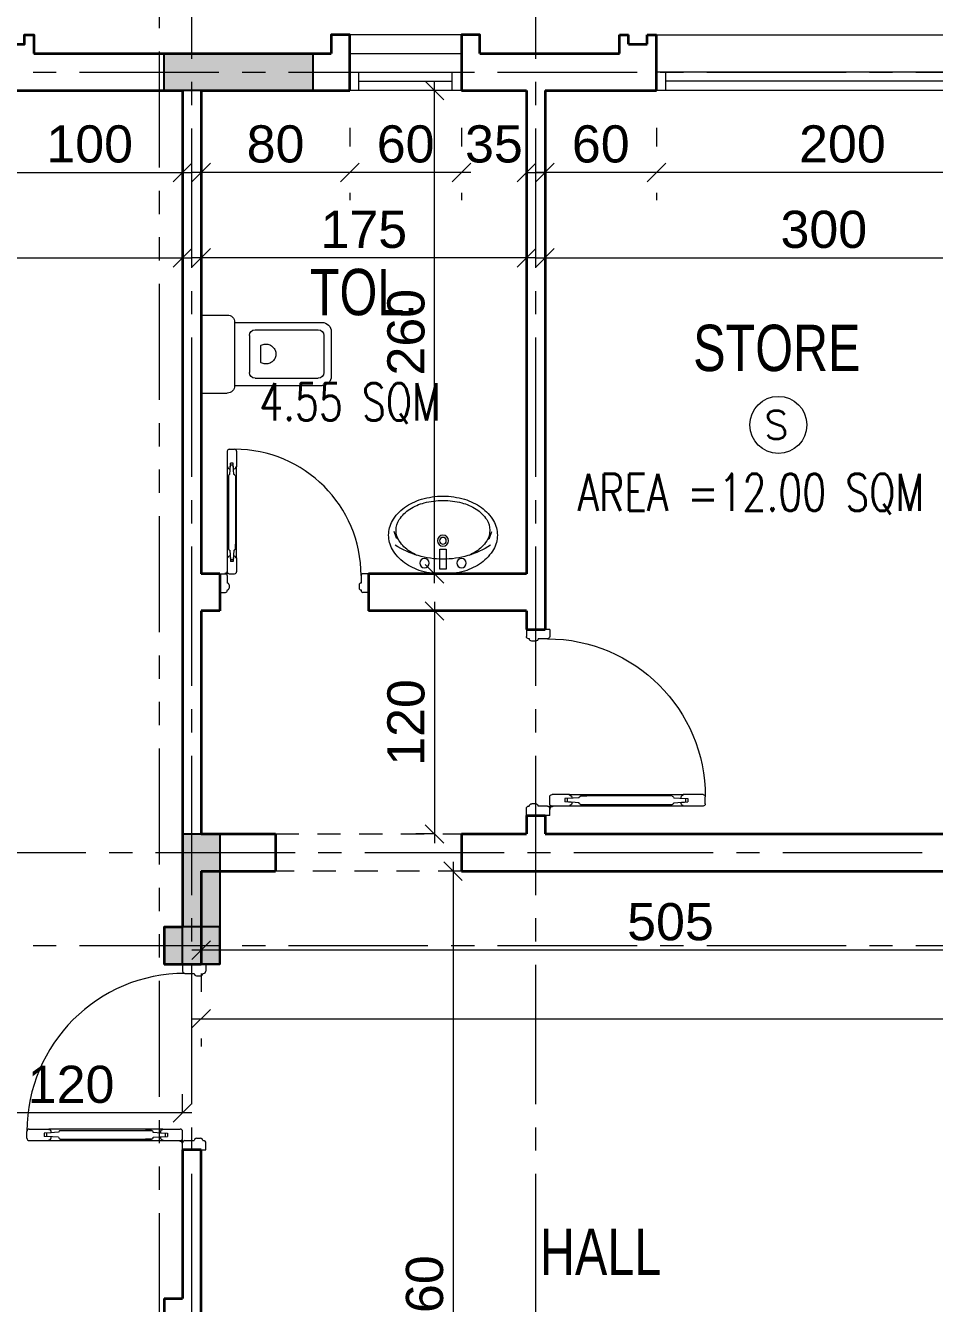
# Model space of a CAD drawing. Header units: millimetres. Extents: x -11627 to -10952, y 10244 to 10588.
# Drawn here: x -11249.11 to -11244.22, y 10465.7 to 10472.58 of the extents above; entities that cross this region are included whole.
import ezdxf

# ---------------------------------------------------------------- set-up
doc = ezdxf.new("R2010")
doc.units = ezdxf.units.MM
doc.header["$PDMODE"] = 35
for name, pattern in [('DOT', [0.25, 0, -0.25]), ('GROUND FLOOR XREF - option 3$0$FATHER FR$0$CENTER2', [1.125, 0.75, -0.125, 0.125, -0.125]), ('HIDDEN2', [0.1875, 0.125, -0.0625]), ('PHANTOM2', [1.25, 0.625, -0.125, 0.125, -0.125, 0.125, -0.125])]:
    doc.linetypes.add(name, pattern=pattern)
doc.layers.get('0').update_dxf_attribs({"lineweight": 5})
doc.layers.get('DEFPOINTS').update_dxf_attribs({"lineweight": 5})
for name, color, linetype, lineweight in [('A-AXIS LINE', 8, 'GROUND FLOOR XREF - option 3$0$FATHER FR$0$CENTER2', 0), ('A-GEN DIMS INTERNAL', 86, 'Continuous', 5), ('A-TEXT', 3, 'Continuous', 13), ('DIM IN', 191, 'Continuous', 5), ('DOORS', 30, 'Continuous', 9), ('FIRE', 2, 'Continuous', 5), ('hidden', 251, 'HIDDEN2', 5), ('S-COL HATCH', 5, 'Continuous', 15), ('SANIT', 241, 'Continuous', 0), ('SECTION', 3, 'PHANTOM2', 5), ('SYMBOLS LEVEL', 233, 'Continuous', 5), ('text1', 32, 'Continuous', 9), ('WALLS', 4, 'Continuous', 35), ('Window', 57, 'Continuous', 13), ('WINDOWS', 57, 'Continuous', 13)]:
    doc.layers.add(name, color=color, linetype=linetype, lineweight=lineweight)
for name, color, linetype in [('A-SECTION LINE', 230, 'GROUND FLOOR XREF - option 3$0$FATHER FR$0$CENTER2'), ('CivilDefense', 2, 'Continuous'), ('col1', 6, 'Continuous'), ('INSERT TEXT', 1, 'Continuous')]:
    doc.layers.add(name, color=color, linetype=linetype)
doc.styles.add('GROUND FLOOR XREF - option 3$0$STYLE1', font='arial.ttf', dxfattribs={"height": 0.2})
doc.styles.add('ROMANS', font='romans.shx', dxfattribs={"width": 0.85})
doc.styles.add('SIMPLEX', font='romans.shx', dxfattribs={"width": 0.75})
doc.dimstyles.new('DIM 100', dxfattribs={"dimtxt": 0.2, "dimasz": 0.1, "dimexe": 0.15, "dimexo": 0.2, "dimgap": 0.05, "dimtad": 1, "dimdec": 0, "dimlfac": 100, "dimzin": 1, "dimdsep": 46, "dimtxsty": 'GROUND FLOOR XREF - option 3$0$STYLE1', "dimblk": 'OBLIQUE', "dimcen": 0.02, "dimdle": 0.05, "dimclrd": 256, "dimclre": 6, "dimclrt": 3, "dimadec": 1, "dimazin": 0, "dimtfac": 0.9, "dimtdec": 0, "dimtix": 1, "dimtofl": 0, "dimtmove": 2, "dimatfit": 3, "dimldrblk": 'ARCHTICK', "dimfxl": 1, "dimtolj": 1, "dimtzin": 12, "dimlwd": -1, "dimlwe": -1, "dimarcsym": 0})

# ---------------------------------------------------------------- blocks, each defined once
blk = doc.blocks.new('GLA')
at = {"layer": 'WALLS'}
for p, q in [((211.3978, -544.4551), (211.4478, -544.4551)), ((211.3978, -544.5551), (211.3978, -544.4551)), ((211.4478, -544.5051), (211.4478, -544.4551)), ((211.4478, -544.5051), (211.5478, -544.5051)), ((211.5478, -544.5051), (211.5478, -544.4551)), ((211.5478, -544.4551), (211.5978, -544.4551)), ((211.5978, -544.7551), (211.5978, -544.4551)), ((213.5978, -544.7551), (213.5978, -544.4551)), ((213.6478, -544.4551), (213.5978, -544.4551)), ((213.6478, -544.5051), (213.6478, -544.4551)), ((213.7478, -544.5051), (213.6478, -544.5051)), ((213.7478, -544.5051), (213.7478, -544.4551)), ((213.7978, -544.4551), (213.7478, -544.4551)), ((213.7978, -544.5551), (213.7978, -544.4551))]:
    blk.add_line(p, q, dxfattribs=at)
at = {"layer": 'WINDOWS'}
for p, q in [((211.5978, -544.4551), (213.5978, -544.4551)), ((213.5978, -544.6551), (211.5978, -544.6551)), ((211.6478, -544.7551), (211.6478, -544.6551)), ((213.5478, -544.7051), (211.6478, -544.7051)), ((213.5478, -544.7551), (213.5478, -544.6551)), ((213.5978, -544.7551), (211.5978, -544.7551))]:
    blk.add_line(p, q, dxfattribs=at)
blk = doc.blocks.new('D-P-10-80')
at = {"color": 0}
for p, q in [((0.04, 0.76), (0.04, 0.6753)), ((0.05, 0.77), (0.08, 0.77)), ((0.09, 0.76), (0.09, 0.6753)), ((0.043, 0.6753), (0.04, 0.6753)), ((0.04, 0.6753), (0.04, 0.1853)), ((0.0542, 0.6339), (0.0577, 0.6853)), ((0.0559, 0.6657), (0.0578, 0.6953)), ((0.0723, 0.6853), (0.0577, 0.6853)), ((0.0722, 0.6953), (0.0578, 0.6953)), ((0.0741, 0.6657), (0.0722, 0.6953)), ((0.0758, 0.6339), (0.0723, 0.6853)), ((0.087, 0.6753), (0.09, 0.6753)), ((0.09, 0.1853), (0.09, 0.6753)), ((0.0462, 0.6273), (0.0462, 0.2333)), ((0.0477, 0.6273), (0.0462, 0.6273)), ((0.0823, 0.6273), (0.0837, 0.6273)), ((0.0837, 0.6273), (0.0837, 0.2333)), ((0.0462, 0.2333), (0.0462, 0.2594)), ((0.0477, 0.2333), (0.0462, 0.2333)), ((0.0542, 0.2267), (0.0577, 0.1753)), ((0.0758, 0.2267), (0.0723, 0.1753)), ((0.0823, 0.2333), (0.0837, 0.2333)), ((0.0837, 0.2333), (0.0837, 0.2594)), ((0.043, 0.1853), (0.04, 0.1853)), ((0.04, 0.1853), (0.04, 0.11)), ((0.0559, 0.1949), (0.0578, 0.1653)), ((0.0723, 0.1753), (0.0577, 0.1753)), ((0.0722, 0.1653), (0.0578, 0.1653)), ((0.0741, 0.1949), (0.0722, 0.1653)), ((0.087, 0.1853), (0.09, 0.1853)), ((0.09, 0.1853), (0.09, 0.11)), ((0.0375, 0.1115), (0.0375, 0.1035)), ((0.0385, 0.1125), (0.039, 0.1125)), ((0.04, 0.1115), (0.04, 0.1025)), ((0, 0.1), (0.03, 0.1)), ((0, 0.1), (0, 0)), ((0.0275, 0.1015), (0.0275, 0.101)), ((0.0285, 0.1025), (0.0365, 0.1025)), ((0.0285, 0.1), (0.0375, 0.1)), ((0.0332, 0.1025), (0.0355, 0.1025)), ((0.0365, 0.1025), (0.0348, 0.1025)), ((0.0375, 0.1045), (0.0375, 0.1035)), ((0.0418, 0.1025), (0.0375, 0.1025)), ((0.0375, 0.1025), (0.0375, 0.0981)), ((0.04, 0.09), (0.04, 0.05)), ((0.05, 0.1), (0.08, 0.1)), ((0.76, 0.09), (0.76, 0.05)), ((0.8, 0.1), (0.77, 0.1)), ((0.8, 0.1), (0.8, 0)), ((0, 0), (0.03, 0)), ((0.04, 0.05), (0.04, 0.05)), ((0.04, 0.013), (0.04, 0.01)), ((0.05, 0.04), (0.05, 0.023)), ((0.75, 0.04), (0.75, 0.023)), ((0.76, 0.05), (0.76, 0.05)), ((0.76, 0.013), (0.76, 0.01)), ((0.8, 0), (0.77, 0))]:
    blk.add_line(p, q, dxfattribs=at)
for radius in [0.00367, 0.00201]:
    blk.add_circle((0.0375, 0.1025), radius, dxfattribs=at)
for centre, radius, start, end in [((0.05, 0.76), 0.01, 90, 180), ((0.08, 0.76), 0.01, 0, 90), ((0.08, 0.09), 0.68, 0, 90), ((0.053, 0.6753), 0.01, 180, 286.6378), ((0.077, 0.6753), 0.01, 253.3622, 0), ((0.0542, 0.6273), 0.00659, 89.3814, 180.0004), ((0.0757, 0.6273), 0.00659, 359.9999, 90.6186), ((0.0542, 0.2333), 0.00659, 179.9996, 270.6186), ((0.0757, 0.2333), 0.00659, 269.3814, 0.0001), ((0.053, 0.1853), 0.01, 73.3622, 180), ((0.077, 0.1853), 0.01, 0, 106.6378), ((0.0385, 0.1115), 0.001, 90, 180), ((0.039, 0.1115), 0.001, 0, 90), ((0.0285, 0.1015), 0.001, 90, 180), ((0.0285, 0.101), 0.001, 180, 270), ((0.03, 0.09), 0.01, 0, 90), ((0.0365, 0.1035), 0.001, 270, 0), ((0.0375, 0.1025), 0.0025, 270, 0), ((0.05, 0.11), 0.01, 180, 270), ((0.08, 0.11), 0.01, 270, 0), ((0.77, 0.09), 0.01, 90, 180), ((0.03, 0.01), 0.01, 270, 0), ((0.04, 0.04), 0.01, 0, 90), ((0.04, 0.023), 0.01, 270, 0), ((0.76, 0.04), 0.01, 90, 180), ((0.76, 0.023), 0.01, 180, 270), ((0.77, 0.01), 0.01, 180, 270)]:
    blk.add_arc(centre, radius, start, end, dxfattribs=at)
blk = doc.blocks.new('_Oblique')
at = {"color": 0, "linetype": 'ByBlock', "lineweight": -2}
blk.add_line((-0.5, -0.5), (0.5, 0.5), dxfattribs=at)
blk = doc.blocks.new('*D1124')
at = {"layer": 'A-GEN DIMS INTERNAL', "color": 6, "linetype": 'DOT', "transparency": 16777216}
for p, q in [((-11252.2682, 10471.5256), (-11252.2682, 10471.4756)), ((-11248.2682, 10471.5256), (-11248.2682, 10471.4756))]:
    blk.add_line(p, q, dxfattribs=at)
at = {"layer": 'A-GEN DIMS INTERNAL', "transparency": 16777216}
blk.add_line((-11252.3182, 10471.3256), (-11248.2182, 10471.3256), dxfattribs=at)
at = {"layer": 'DEFPOINTS', "color": 0, "transparency": 16777216}
for p in [(-11252.2682, 10471.3256), (-11248.2682, 10471.3256), (-11248.2682, 10471.3256)]:
    blk.add_point(p, dxfattribs=at)
at = {"layer": 'A-GEN DIMS INTERNAL', "transparency": 16777216, "xscale": 0.1, "yscale": 0.1, "zscale": 0.1, "rotation": 180}
blk.add_blockref('_Oblique', (-11252.2682, 10471.3256), dxfattribs=at)
at = {"layer": 'A-GEN DIMS INTERNAL', "transparency": 16777216, "xscale": 0.1, "yscale": 0.1, "zscale": 0.1}
blk.add_blockref('_Oblique', (-11248.2682, 10471.3256), dxfattribs=at)
at = {"layer": 'A-GEN DIMS INTERNAL', "color": 3, "transparency": 16777216, "insert": (-11250.2682, 10471.4777), "char_height": 0.2, "attachment_point": 5, "style": 'GROUND FLOOR XREF - option 3$0$STYLE1'}
blk.add_mtext('\\A1;400', dxfattribs=at)
blk = doc.blocks.new('_ArchTick')
at = {"color": 0, "linetype": 'ByBlock', "const_width": 0.15}
blk.add_lwpolyline([(-0.5, -0.5), (0.5, 0.5)], dxfattribs=at)
blk = doc.blocks.new('*D1125')
at = {"layer": 'A-GEN DIMS INTERNAL', "color": 6, "linetype": 'DOT', "transparency": 16777216}
for p, q in [((-11246.3182, 10471.5256), (-11246.3182, 10471.4756)), ((-11243.3182, 10471.5256), (-11243.3182, 10471.4756))]:
    blk.add_line(p, q, dxfattribs=at)
at = {"layer": 'A-GEN DIMS INTERNAL', "transparency": 16777216}
blk.add_line((-11246.3682, 10471.3256), (-11243.2682, 10471.3256), dxfattribs=at)
at = {"layer": 'DEFPOINTS', "color": 0, "transparency": 16777216}
for p in [(-11246.3182, 10471.3256), (-11243.3182, 10471.3256), (-11243.3182, 10471.3256)]:
    blk.add_point(p, dxfattribs=at)
at = {"layer": 'A-GEN DIMS INTERNAL', "transparency": 16777216, "xscale": 0.1, "yscale": 0.1, "zscale": 0.1, "rotation": 180}
blk.add_blockref('_Oblique', (-11246.3182, 10471.3256), dxfattribs=at)
at = {"layer": 'A-GEN DIMS INTERNAL', "transparency": 16777216, "xscale": 0.1, "yscale": 0.1, "zscale": 0.1}
blk.add_blockref('_Oblique', (-11243.3182, 10471.3256), dxfattribs=at)
at = {"layer": 'A-GEN DIMS INTERNAL', "color": 3, "transparency": 16777216, "insert": (-11244.8182, 10471.4777), "char_height": 0.2, "attachment_point": 5, "style": 'GROUND FLOOR XREF - option 3$0$STYLE1'}
blk.add_mtext('\\A1;300', dxfattribs=at)
blk = doc.blocks.new('*D1126')
at = {"layer": 'A-GEN DIMS INTERNAL', "color": 6, "linetype": 'DOT', "transparency": 16777216}
for p, q in [((-11249.4682, 10466.7256), (-11249.4682, 10466.8752)), ((-11248.2682, 10466.7256), (-11248.2682, 10466.8752))]:
    blk.add_line(p, q, dxfattribs=at)
at = {"layer": 'A-GEN DIMS INTERNAL', "transparency": 16777216}
blk.add_line((-11248.2182, 10466.7252), (-11249.5182, 10466.7252), dxfattribs=at)
at = {"layer": 'DEFPOINTS', "color": 0, "transparency": 16777216}
for p in [(-11249.4682, 10466.7252), (-11249.4682, 10466.5256), (-11248.2682, 10466.5256)]:
    blk.add_point(p, dxfattribs=at)
at = {"layer": 'A-GEN DIMS INTERNAL', "transparency": 16777216, "xscale": 0.1, "yscale": 0.1, "zscale": 0.1, "rotation": 180}
blk.add_blockref('_Oblique', (-11249.4682, 10466.7252), dxfattribs=at)
at = {"layer": 'A-GEN DIMS INTERNAL', "transparency": 16777216, "xscale": 0.1, "yscale": 0.1, "zscale": 0.1}
blk.add_blockref('_Oblique', (-11248.2682, 10466.7252), dxfattribs=at)
at = {"layer": 'A-GEN DIMS INTERNAL', "color": 3, "transparency": 16777216, "insert": (-11248.8682, 10466.8773), "char_height": 0.2, "attachment_point": 5, "style": 'GROUND FLOOR XREF - option 3$0$STYLE1'}
blk.add_mtext('\\A1;120', dxfattribs=at)
blk = doc.blocks.new('*D1128')
at = {"layer": 'A-GEN DIMS INTERNAL', "color": 6, "linetype": 'DOT', "transparency": 16777216}
for p, q in [((-11245.7182, 10472.0256), (-11245.7182, 10471.6352)), ((-11243.7182, 10472.0256), (-11243.7182, 10471.6352))]:
    blk.add_line(p, q, dxfattribs=at)
at = {"layer": 'A-GEN DIMS INTERNAL', "transparency": 16777216}
blk.add_line((-11243.6682, 10471.7852), (-11245.7682, 10471.7852), dxfattribs=at)
at = {"layer": 'DEFPOINTS', "color": 0, "transparency": 16777216}
for p in [(-11245.7182, 10472.2256), (-11243.7182, 10472.2256), (-11245.7182, 10471.7852)]:
    blk.add_point(p, dxfattribs=at)
at = {"layer": 'A-GEN DIMS INTERNAL', "transparency": 16777216, "xscale": 0.1, "yscale": 0.1, "zscale": 0.1, "rotation": 180}
blk.add_blockref('_Oblique', (-11245.7182, 10471.7852), dxfattribs=at)
at = {"layer": 'A-GEN DIMS INTERNAL', "transparency": 16777216, "xscale": 0.1, "yscale": 0.1, "zscale": 0.1}
blk.add_blockref('_Oblique', (-11243.7182, 10471.7852), dxfattribs=at)
at = {"layer": 'A-GEN DIMS INTERNAL', "color": 3, "transparency": 16777216, "insert": (-11244.7182, 10471.9373), "char_height": 0.2, "attachment_point": 5, "style": 'GROUND FLOOR XREF - option 3$0$STYLE1'}
blk.add_mtext('\\A1;200', dxfattribs=at)
blk = doc.blocks.new('*D1129')
at = {"layer": 'A-GEN DIMS INTERNAL', "color": 6, "linetype": 'DOT', "transparency": 16777216}
for p, q in [((-11246.3182, 10472.0256), (-11246.3182, 10471.6352)), ((-11245.7182, 10472.0256), (-11245.7182, 10471.6352))]:
    blk.add_line(p, q, dxfattribs=at)
at = {"layer": 'A-GEN DIMS INTERNAL', "transparency": 16777216}
blk.add_line((-11245.6682, 10471.7852), (-11246.3682, 10471.7852), dxfattribs=at)
at = {"layer": 'DEFPOINTS', "color": 0, "transparency": 16777216}
for p in [(-11246.3182, 10472.2256), (-11245.7182, 10472.2256), (-11246.3182, 10471.7852)]:
    blk.add_point(p, dxfattribs=at)
at = {"layer": 'A-GEN DIMS INTERNAL', "transparency": 16777216, "xscale": 0.1, "yscale": 0.1, "zscale": 0.1, "rotation": 180}
blk.add_blockref('_Oblique', (-11246.3182, 10471.7852), dxfattribs=at)
at = {"layer": 'A-GEN DIMS INTERNAL', "transparency": 16777216, "xscale": 0.1, "yscale": 0.1, "zscale": 0.1}
blk.add_blockref('_Oblique', (-11245.7182, 10471.7852), dxfattribs=at)
at = {"layer": 'A-GEN DIMS INTERNAL', "color": 3, "transparency": 16777216, "insert": (-11246.0182, 10471.9373), "char_height": 0.2, "attachment_point": 5, "style": 'GROUND FLOOR XREF - option 3$0$STYLE1'}
blk.add_mtext('\\A1;60', dxfattribs=at)
blk = doc.blocks.new('*D1138')
at = {"layer": 'A-GEN DIMS INTERNAL', "color": 6, "linetype": 'DOT', "transparency": 16777216}
for p, q in [((-11248.1682, 10471.3187), (-11248.1682, 10471.4756)), ((-11246.4182, 10471.3187), (-11246.4182, 10471.4756))]:
    blk.add_line(p, q, dxfattribs=at)
at = {"layer": 'A-GEN DIMS INTERNAL', "transparency": 16777216}
blk.add_line((-11246.3682, 10471.3256), (-11248.2182, 10471.3256), dxfattribs=at)
at = {"layer": 'DEFPOINTS', "color": 0, "transparency": 16777216}
for p in [(-11248.1682, 10471.3256), (-11248.1682, 10471.1187), (-11246.4182, 10471.1187)]:
    blk.add_point(p, dxfattribs=at)
at = {"layer": 'A-GEN DIMS INTERNAL', "transparency": 16777216, "xscale": 0.1, "yscale": 0.1, "zscale": 0.1, "rotation": 180}
blk.add_blockref('_Oblique', (-11248.1682, 10471.3256), dxfattribs=at)
at = {"layer": 'A-GEN DIMS INTERNAL', "transparency": 16777216, "xscale": 0.1, "yscale": 0.1, "zscale": 0.1}
blk.add_blockref('_Oblique', (-11246.4182, 10471.3256), dxfattribs=at)
at = {"layer": 'A-GEN DIMS INTERNAL', "color": 3, "transparency": 16777216, "insert": (-11247.2932, 10471.4777), "char_height": 0.2, "attachment_point": 5, "style": 'GROUND FLOOR XREF - option 3$0$STYLE1'}
blk.add_mtext('\\A1;175', dxfattribs=at)
blk = doc.blocks.new('*D1139')
at = {"layer": 'A-GEN DIMS INTERNAL', "transparency": 16777216}
blk.add_line((-11246.9133, 10469.5756), (-11246.9133, 10472.2756), dxfattribs=at)
at = {"layer": 'A-GEN DIMS INTERNAL', "color": 6, "linetype": 'DOT', "transparency": 16777216}
for p, q in [((-11246.6182, 10472.2256), (-11247.0633, 10472.2256)), ((-11246.6182, 10469.6256), (-11247.0633, 10469.6256))]:
    blk.add_line(p, q, dxfattribs=at)
at = {"layer": 'DEFPOINTS', "color": 0, "transparency": 16777216}
for p in [(-11246.9133, 10472.2256), (-11246.4182, 10472.2256), (-11246.4182, 10469.6256)]:
    blk.add_point(p, dxfattribs=at)
at = {"layer": 'A-GEN DIMS INTERNAL', "transparency": 16777216, "xscale": 0.1, "yscale": 0.1, "zscale": 0.1}
for p, rotation in [((-11246.9133, 10472.2256), 90), ((-11246.9133, 10469.6256), 270)]:
    blk.add_blockref('_Oblique', p, dxfattribs=dict(at, rotation=rotation))
at = {"layer": 'A-GEN DIMS INTERNAL', "color": 3, "transparency": 16777216, "insert": (-11247.0654, 10470.9256), "char_height": 0.2, "attachment_point": 5, "rotation": 90, "style": 'GROUND FLOOR XREF - option 3$0$STYLE1'}
blk.add_mtext('\\A1;260', dxfattribs=at)
blk = doc.blocks.new('*D1140')
at = {"layer": 'A-GEN DIMS INTERNAL', "color": 6, "linetype": 'DOT', "transparency": 16777216}
for p, q in [((-11246.9142, 10469.4256), (-11247.0633, 10469.4256)), ((-11246.9142, 10468.2256), (-11247.0633, 10468.2256))]:
    blk.add_line(p, q, dxfattribs=at)
at = {"layer": 'A-GEN DIMS INTERNAL', "transparency": 16777216}
blk.add_line((-11246.9133, 10469.4756), (-11246.9133, 10468.1756), dxfattribs=at)
at = {"layer": 'DEFPOINTS', "color": 0, "transparency": 16777216}
for p in [(-11246.7142, 10469.4256), (-11246.9133, 10468.2256), (-11246.7142, 10468.2256)]:
    blk.add_point(p, dxfattribs=at)
at = {"layer": 'A-GEN DIMS INTERNAL', "transparency": 16777216, "xscale": 0.1, "yscale": 0.1, "zscale": 0.1}
for p, rotation in [((-11246.9133, 10469.4256), 90), ((-11246.9133, 10468.2256), 270)]:
    blk.add_blockref('_Oblique', p, dxfattribs=dict(at, rotation=rotation))
at = {"layer": 'A-GEN DIMS INTERNAL', "color": 3, "transparency": 16777216, "insert": (-11247.0654, 10468.8256), "char_height": 0.2, "attachment_point": 5, "rotation": 90, "style": 'GROUND FLOOR XREF - option 3$0$STYLE1'}
blk.add_mtext('\\A1;120', dxfattribs=at)
blk = doc.blocks.new('*D1141')
at = {"layer": 'A-GEN DIMS INTERNAL', "color": 6, "linetype": 'DOT', "transparency": 16777216}
for p, q in [((-11246.7682, 10472.0256), (-11246.7682, 10471.6352)), ((-11246.4182, 10472.0256), (-11246.4182, 10471.6352))]:
    blk.add_line(p, q, dxfattribs=at)
at = {"layer": 'A-GEN DIMS INTERNAL', "transparency": 16777216}
for p, q in [((-11246.7682, 10471.7852), (-11246.8682, 10471.7852)), ((-11246.4182, 10471.7852), (-11246.3182, 10471.7852))]:
    blk.add_line(p, q, dxfattribs=at)
at = {"layer": 'DEFPOINTS', "color": 0, "transparency": 16777216}
for p in [(-11246.7682, 10472.2256), (-11246.4182, 10472.2256), (-11246.7682, 10471.7852)]:
    blk.add_point(p, dxfattribs=at)
at = {"layer": 'A-GEN DIMS INTERNAL', "transparency": 16777216, "xscale": 0.1, "yscale": 0.1, "zscale": 0.1}
blk.add_blockref('_Oblique', (-11246.7682, 10471.7852), dxfattribs=at)
at = {"layer": 'A-GEN DIMS INTERNAL', "transparency": 16777216, "xscale": 0.1, "yscale": 0.1, "zscale": 0.1, "rotation": 180}
blk.add_blockref('_Oblique', (-11246.4182, 10471.7852), dxfattribs=at)
at = {"layer": 'A-GEN DIMS INTERNAL', "color": 3, "transparency": 16777216, "insert": (-11246.5932, 10471.9374), "char_height": 0.2, "attachment_point": 5, "style": 'GROUND FLOOR XREF - option 3$0$STYLE1'}
blk.add_mtext('\\A1;35', dxfattribs=at)
blk = doc.blocks.new('*D1142')
at = {"layer": 'A-GEN DIMS INTERNAL', "color": 6, "linetype": 'DOT', "transparency": 16777216}
for p, q in [((-11247.3682, 10472.0256), (-11247.3682, 10471.6352)), ((-11246.7682, 10472.0256), (-11246.7682, 10471.6352))]:
    blk.add_line(p, q, dxfattribs=at)
at = {"layer": 'A-GEN DIMS INTERNAL', "transparency": 16777216}
blk.add_line((-11246.7182, 10471.7852), (-11247.4182, 10471.7852), dxfattribs=at)
at = {"layer": 'DEFPOINTS', "color": 0, "transparency": 16777216}
for p in [(-11247.3682, 10472.2256), (-11246.7682, 10472.2256), (-11247.3682, 10471.7852)]:
    blk.add_point(p, dxfattribs=at)
at = {"layer": 'A-GEN DIMS INTERNAL', "transparency": 16777216, "xscale": 0.1, "yscale": 0.1, "zscale": 0.1, "rotation": 180}
blk.add_blockref('_Oblique', (-11247.3682, 10471.7852), dxfattribs=at)
at = {"layer": 'A-GEN DIMS INTERNAL', "transparency": 16777216, "xscale": 0.1, "yscale": 0.1, "zscale": 0.1}
blk.add_blockref('_Oblique', (-11246.7682, 10471.7852), dxfattribs=at)
at = {"layer": 'A-GEN DIMS INTERNAL', "color": 3, "transparency": 16777216, "insert": (-11247.0682, 10471.9373), "char_height": 0.2, "attachment_point": 5, "style": 'GROUND FLOOR XREF - option 3$0$STYLE1'}
blk.add_mtext('\\A1;60', dxfattribs=at)
blk = doc.blocks.new('*D1143')
at = {"layer": 'A-GEN DIMS INTERNAL', "color": 6, "linetype": 'DOT', "transparency": 16777216}
for p, q in [((-11248.1682, 10472.0256), (-11248.1682, 10471.6352)), ((-11247.3682, 10472.0256), (-11247.3682, 10471.6352))]:
    blk.add_line(p, q, dxfattribs=at)
at = {"layer": 'A-GEN DIMS INTERNAL', "transparency": 16777216}
blk.add_line((-11247.3182, 10471.7852), (-11248.2182, 10471.7852), dxfattribs=at)
at = {"layer": 'DEFPOINTS', "color": 0, "transparency": 16777216}
for p in [(-11248.1682, 10472.2256), (-11247.3682, 10472.2256), (-11248.1682, 10471.7852)]:
    blk.add_point(p, dxfattribs=at)
at = {"layer": 'A-GEN DIMS INTERNAL', "transparency": 16777216, "xscale": 0.1, "yscale": 0.1, "zscale": 0.1, "rotation": 180}
blk.add_blockref('_Oblique', (-11248.1682, 10471.7852), dxfattribs=at)
at = {"layer": 'A-GEN DIMS INTERNAL', "transparency": 16777216, "xscale": 0.1, "yscale": 0.1, "zscale": 0.1}
blk.add_blockref('_Oblique', (-11247.3682, 10471.7852), dxfattribs=at)
at = {"layer": 'A-GEN DIMS INTERNAL', "color": 3, "transparency": 16777216, "insert": (-11247.7682, 10471.9373), "char_height": 0.2, "attachment_point": 5, "style": 'GROUND FLOOR XREF - option 3$0$STYLE1'}
blk.add_mtext('\\A1;80', dxfattribs=at)
blk = doc.blocks.new('A$C29A4714D')
at = {"layer": 'SYMBOLS LEVEL'}
for p, q in [((-0.21, 0), (-0.21, -0.14)), ((-0.21, 0), (0.21, 0)), ((0.21, 0), (0.21, -0.14)), ((-0.17, -0.18), (0.17, -0.18)), ((-0.17, -0.18), (-0.17, -0.65)), ((0.17, -0.18), (0.17, -0.65)), ((-0.1, -0.26), (0.1, -0.26)), ((-0.13, -0.29), (-0.13, -0.63)), ((-0.0439, -0.3185), (0.0439, -0.3185)), ((0.13, -0.29), (0.13, -0.63)), ((-0.1, -0.66), (0.1, -0.66)), ((-0.12, -0.7), (0.12, -0.7))]:
    blk.add_line(p, q, dxfattribs=at)
blk.add_lwpolyline([(-0.0439, -0.3185, 0.054167), (-0.0494, -0.3285, 0.099427), (-0.0535, -0.3488, 0.099427), (-0.0494, -0.369, 0.098874), (-0.0378, -0.3862, 0.098102), (-0.0205, -0.3977, 0.097563), (0, -0.4017, 0.097563), (0.0205, -0.3977, 0.098102), (0.0378, -0.3862, 0.098874), (0.0494, -0.369, 0.099427), (0.0535, -0.3488, 0.099427), (0.0494, -0.3285, 0.054167), (0.0439, -0.3185, 0.098102)], format="xyb", dxfattribs=at)
for centre, radius, start, end in [((-0.17, -0.14), 0.04, 180, 270), ((0.17, -0.14), 0.04, 270, 0), ((-0.1, -0.29), 0.03, 90, 180), ((0.1, -0.29), 0.03, 0, 90), ((-0.12, -0.65), 0.05, 180, 270), ((-0.1, -0.63), 0.03, 180, 270), ((0.1, -0.63), 0.03, 270, 0), ((0.12, -0.65), 0.05, 270, 0)]:
    blk.add_arc(centre, radius, start, end, dxfattribs=at)
blk = doc.blocks.new('A$C1227080D')
at = {"layer": 'SYMBOLS LEVEL'}
blk.add_lwpolyline([(0.2925, 0.21, 0.131574), (0.272, 0.2865, 0.10661), (0.2068, 0.3585, 0.083598), (0.1157, 0.4032, 0.07239), (0, 0.42, 0.07239), (-0.1157, 0.4032, 0.083598), (-0.2068, 0.3585, 0.10661), (-0.272, 0.2865, 0.131574), (-0.2925, 0.21, 0.131574), (-0.272, 0.1335, 0.10661), (-0.2068, 0.0615, 0.083598), (-0.1157, 0.0168, 0.07239), (0, 0, 0.07239), (0.1157, 0.0168, 0.083598), (0.2068, 0.0615, 0.10661), (0.272, 0.1335, 0.131574)], format="xyb", close=True, dxfattribs=at)
for points in [[(0.1391, 0.1014, 0.040392), (0.1783, 0.1222, 0.107175), (0.2351, 0.1787, 0.144796), (0.2521, 0.2361, 0.144796), (0.2351, 0.2935, 0.107175), (0.1783, 0.35, 0.077612), (0.1006, 0.384, 0.064769), (0, 0.3971, 0.064769), (-0.1006, 0.384, 0.077612), (-0.1783, 0.35, 0.107175), (-0.2351, 0.2935, 0.144796), (-0.2521, 0.2361, 0.144796), (-0.2351, 0.1787, 0.107175), (-0.1783, 0.1222, 0.040392), (-0.1391, 0.1014, 0.064769)], [(-0.2565, 0.1567, 0.147437), (0, 0.0807, 0.147437), (0.2565, 0.1567)]]:
    blk.add_lwpolyline(points, format="xyb", dxfattribs=at)
for points in [[(-0.241, 0.1891), (-0.2508, 0.1945), (-0.2625, 0.2296)], [(0.241, 0.1891), (0.2508, 0.1945), (0.2625, 0.2296)]]:
    blk.add_lwpolyline(points, dxfattribs=at)
blk.add_lwpolyline([(-0.0171, 0.1345), (-0.0171, 0.0278), (0.0171, 0.0278), (0.0171, 0.1345)], close=True, dxfattribs=at)
for centre, radius in [((0, 0.18), 0.0297), ((0, 0.18), 0.018), ((-0.1, 0.06), 0.0251), ((0.1, 0.06), 0.0251)]:
    blk.add_circle(centre, radius, dxfattribs=at)
blk = doc.blocks.new('*D1181')
at = {"layer": 'A-GEN DIMS INTERNAL', "color": 6, "linetype": 'DOT', "transparency": 16777216}
for p, q in [((-11248.1682, 10467.8256), (-11248.1682, 10467.4501)), ((-11243.1182, 10467.8256), (-11243.1182, 10467.4501))]:
    blk.add_line(p, q, dxfattribs=at)
at = {"layer": 'A-GEN DIMS INTERNAL', "transparency": 16777216}
blk.add_line((-11243.0682, 10467.6001), (-11248.2182, 10467.6001), dxfattribs=at)
at = {"layer": 'DEFPOINTS', "color": 0, "transparency": 16777216}
for p in [(-11248.1682, 10468.0256), (-11243.1182, 10468.0256), (-11248.1682, 10467.6001)]:
    blk.add_point(p, dxfattribs=at)
at = {"layer": 'A-GEN DIMS INTERNAL', "transparency": 16777216, "xscale": 0.1, "yscale": 0.1, "zscale": 0.1, "rotation": 180}
blk.add_blockref('_Oblique', (-11248.1682, 10467.6001), dxfattribs=at)
at = {"layer": 'A-GEN DIMS INTERNAL', "transparency": 16777216, "xscale": 0.1, "yscale": 0.1, "zscale": 0.1}
blk.add_blockref('_Oblique', (-11243.1182, 10467.6001), dxfattribs=at)
at = {"layer": 'A-GEN DIMS INTERNAL', "color": 3, "transparency": 16777216, "insert": (-11245.6432, 10467.7522), "char_height": 0.2, "attachment_point": 5, "style": 'GROUND FLOOR XREF - option 3$0$STYLE1'}
blk.add_mtext('\\A1;505', dxfattribs=at)
blk = doc.blocks.new('*D1182')
at = {"layer": 'A-GEN DIMS INTERNAL', "color": 6, "linetype": 'DOT', "transparency": 16777216}
for p, q in [((-11248.1682, 10467.8256), (-11248.1682, 10467.0817)), ((-11235.2682, 10467.8256), (-11235.2682, 10467.0817))]:
    blk.add_line(p, q, dxfattribs=at)
at = {"layer": 'A-GEN DIMS INTERNAL', "transparency": 16777216}
blk.add_line((-11248.2182, 10467.2317), (-11235.2182, 10467.2317), dxfattribs=at)
at = {"layer": 'DEFPOINTS', "color": 0, "transparency": 16777216}
for p in [(-11248.1682, 10468.0256), (-11235.2682, 10468.0256), (-11235.2682, 10467.2317)]:
    blk.add_point(p, dxfattribs=at)
at = {"layer": 'A-GEN DIMS INTERNAL', "transparency": 16777216, "xscale": 0.1, "yscale": 0.1, "zscale": 0.1, "rotation": 180}
blk.add_blockref('_Oblique', (-11248.1682, 10467.2317), dxfattribs=at)
at = {"layer": 'A-GEN DIMS INTERNAL', "transparency": 16777216, "xscale": 0.1, "yscale": 0.1, "zscale": 0.1}
blk.add_blockref('_Oblique', (-11235.2682, 10467.2317), dxfattribs=at)
at = {"layer": 'A-GEN DIMS INTERNAL', "color": 3, "transparency": 16777216, "insert": (-11241.7182, 10467.3838), "char_height": 0.2, "attachment_point": 5, "style": 'GROUND FLOOR XREF - option 3$0$STYLE1'}
blk.add_mtext('\\A1;1290', dxfattribs=at)
blk = doc.blocks.new('TGTGTGTGTGTGTG')
at = {"layer": 'A-AXIS LINE'}
for p, q in [((-11392.0385, 10474.272), (-11392.0385, 10449.6118)), ((-11390.1885, 10474.272), (-11390.1885, 10449.6118)), ((-11398.2667, 10472.3256), (-11373.8915, 10472.3256)), ((-11397.857, 10468.1256), (-11373.8915, 10468.1256)), ((-11398.2667, 10467.6256), (-11373.8915, 10467.6256))]:
    blk.add_line(p, q, dxfattribs=at)
blk = doc.blocks.new('1220')
at = {"layer": 'SECTION'}
blk.add_line((-11265.1899, 10179.0612), (-11265.1899, 10204.6405), dxfattribs=at)
blk = doc.blocks.new('*D1213')
at = {"layer": 'A-GEN DIMS INTERNAL', "transparency": 16777216}
blk.add_line((-11246.8133, 10468.0756), (-11246.8133, 10463.3756), dxfattribs=at)
at = {"layer": 'A-GEN DIMS INTERNAL', "color": 6, "linetype": 'DOT', "transparency": 16777216}
for p, q in [((-11246.705, 10468.0256), (-11246.6633, 10468.0256)), ((-11246.6991, 10463.4256), (-11246.9633, 10463.4256))]:
    blk.add_line(p, q, dxfattribs=at)
at = {"layer": 'DEFPOINTS', "color": 0, "transparency": 16777216}
for p in [(-11246.905, 10468.0256), (-11246.8133, 10463.4256), (-11246.4991, 10463.4256)]:
    blk.add_point(p, dxfattribs=at)
at = {"layer": 'A-GEN DIMS INTERNAL', "transparency": 16777216, "xscale": 0.1, "yscale": 0.1, "zscale": 0.1}
for p, rotation in [((-11246.8133, 10468.0256), 90), ((-11246.8133, 10463.4256), 270)]:
    blk.add_blockref('_Oblique', p, dxfattribs=dict(at, rotation=rotation))
at = {"layer": 'A-GEN DIMS INTERNAL', "color": 3, "transparency": 16777216, "insert": (-11246.9654, 10465.7256), "char_height": 0.2, "attachment_point": 5, "rotation": 90, "style": 'GROUND FLOOR XREF - option 3$0$STYLE1'}
blk.add_mtext('\\A1;460', dxfattribs=at)
blk = doc.blocks.new('trcol')
at = {"layer": 'S-COL HATCH', "linetype": 'Continuous'}
h = blk.add_hatch(color=256, dxfattribs=at)
h.dxf.hatch_style = 1
h.paths.add_polyline_path([(125.2299, -5.5637), (125.2299, -5.7637), (124.4299, -5.7637), (124.4299, -5.5637)])
h = blk.add_hatch(color=256, dxfattribs=at)
h.dxf.hatch_style = 1
h.paths.add_polyline_path([(124.5299, -9.7637), (124.7299, -9.7637), (124.7299, -10.4637), (124.5299, -10.4637)])
h = blk.add_hatch(color=256, dxfattribs=at)
h.dxf.hatch_style = 1
h.paths.add_polyline_path([(124.7299, -10.4637), (124.7299, -10.2637), (124.4299, -10.2637), (124.4299, -10.4637)])
at = {"layer": 'col1'}
for points in [[(125.2299, -5.5637), (125.2299, -5.7637), (124.4299, -5.7637), (124.4299, -5.5637)], [(124.5299, -9.7637), (124.7299, -9.7637), (124.7299, -10.4637), (124.5299, -10.4637)], [(124.7299, -10.4637), (124.7299, -10.2637), (124.4299, -10.2637), (124.4299, -10.4637)]]:
    blk.add_lwpolyline(points, close=True, dxfattribs=at)
blk = doc.blocks.new('w1')
at = {"layer": 'WALLS'}
for p, q in [((0.2, 1), (0, 1)), ((0, -1), (0.2, -1))]:
    blk.add_line(p, q, dxfattribs=at)
for points in [[(0.2, 1.2), (0.3, 1.2), (0.3, 1.15), (0.25, 1.15), (0.25, 1.05), (0.3, 1.05), (0.3, 1), (0.2, 1)], [(0.2, -1), (0.3, -1), (0.3, -1.05), (0.25, -1.05), (0.25, -1.15), (0.3, -1.15), (0.3, -1.2), (0.2, -1.2)]]:
    blk.add_lwpolyline(points, dxfattribs=at)
at = {"layer": 'Window'}
for p, q in [((0, 1), (0, -1)), ((0.1, 1), (0.1, -1)), ((0.2, -1), (0.2, 1)), ((0.3, 1), (0.3, -1)), ((0.1, 0.9406), (0, 0.9406)), ((0.05, -0.9254), (0.05, 0.9406)), ((0.1, -0.9254), (0, -0.9254))]:
    blk.add_line(p, q, dxfattribs=at)
blk = doc.blocks.new('*D1235')
at = {"layer": 'A-GEN DIMS INTERNAL', "color": 6, "linetype": 'DOT', "transparency": 16777216}
for p, q in [((-11249.2682, 10472.0256), (-11249.2682, 10471.6352)), ((-11248.2682, 10472.0256), (-11248.2682, 10471.6352))]:
    blk.add_line(p, q, dxfattribs=at)
at = {"layer": 'A-GEN DIMS INTERNAL', "transparency": 16777216}
blk.add_line((-11249.3182, 10471.7852), (-11248.2182, 10471.7852), dxfattribs=at)
at = {"layer": 'DEFPOINTS', "color": 0, "transparency": 16777216}
for p in [(-11249.2682, 10472.2256), (-11248.2682, 10472.2256), (-11248.2682, 10471.7852)]:
    blk.add_point(p, dxfattribs=at)
at = {"layer": 'A-GEN DIMS INTERNAL', "transparency": 16777216, "xscale": 0.1, "yscale": 0.1, "zscale": 0.1, "rotation": 180}
blk.add_blockref('_Oblique', (-11249.2682, 10471.7852), dxfattribs=at)
at = {"layer": 'A-GEN DIMS INTERNAL', "transparency": 16777216, "xscale": 0.1, "yscale": 0.1, "zscale": 0.1}
blk.add_blockref('_Oblique', (-11248.2682, 10471.7852), dxfattribs=at)
at = {"layer": 'A-GEN DIMS INTERNAL', "color": 3, "transparency": 16777216, "insert": (-11248.7682, 10471.9373), "char_height": 0.2, "attachment_point": 5, "style": 'GROUND FLOOR XREF - option 3$0$STYLE1'}
blk.add_mtext('\\A1;100', dxfattribs=at)

msp = doc.modelspace()

# ---------------------------------------------------------------- linework, layer by layer
at = {"layer": 'FIRE'}
msp.add_circle((-11245.0628, 10470.4266), 0.1535, dxfattribs=at)
at = {"layer": 'hidden'}
for p, q in [((-11247.7682, 10468.2256), (-11246.7682, 10468.2256)), ((-11246.7682, 10468.0256), (-11247.7682, 10468.0256))]:
    msp.add_line(p, q, dxfattribs=at)
at = {"layer": 'SANIT'}
msp.add_line((-11246.7682, 10472.5256), (-11247.3682, 10472.5256), dxfattribs=at)
at = {"layer": 'WALLS'}
for p, q in [((-11249.0682, 10472.4256), (-11247.4682, 10472.4256)), ((-11249.0682, 10472.4256), (-11247.4682, 10472.4256)), ((-11247.3682, 10472.2256), (-11247.3682, 10472.4256)), ((-11246.7682, 10472.4256), (-11246.7682, 10472.2256)), ((-11246.6682, 10472.4256), (-11245.9182, 10472.4256)), ((-11249.2682, 10472.2256), (-11248.2682, 10472.2256)), ((-11248.2682, 10472.2256), (-11248.2682, 10468.2256)), ((-11248.1682, 10472.2256), (-11247.3682, 10472.2256)), ((-11248.1682, 10472.2256), (-11248.1682, 10469.6256)), ((-11246.7682, 10472.2256), (-11246.4182, 10472.2256)), ((-11246.4182, 10472.2256), (-11246.4182, 10469.6256)), ((-11246.3182, 10472.2256), (-11245.7182, 10472.2256)), ((-11246.3182, 10472.2256), (-11246.3182, 10469.3256)), ((-11248.0682, 10469.6256), (-11248.1682, 10469.6256)), ((-11248.0682, 10469.6256), (-11248.0682, 10469.4256)), ((-11246.4182, 10469.6256), (-11247.2682, 10469.6256)), ((-11247.2682, 10469.6256), (-11247.2682, 10469.4256)), ((-11248.0682, 10469.4256), (-11248.1682, 10469.4256)), ((-11248.1682, 10469.4256), (-11248.1682, 10468.2256)), ((-11246.4182, 10469.4256), (-11247.2682, 10469.4256)), ((-11246.4182, 10469.4256), (-11246.4182, 10469.3256)), ((-11246.4182, 10469.3256), (-11246.3182, 10469.3256)), ((-11246.4182, 10468.3256), (-11246.3182, 10468.3256)), ((-11246.4182, 10468.3256), (-11246.4182, 10468.2256)), ((-11246.3182, 10468.3256), (-11246.3182, 10468.2256)), ((-11248.2682, 10468.2256), (-11248.2682, 10467.7256)), ((-11248.1682, 10468.2256), (-11247.7682, 10468.2256)), ((-11247.7682, 10468.2256), (-11247.7682, 10468.0256)), ((-11246.7682, 10468.2256), (-11246.4182, 10468.2256)), ((-11246.7682, 10468.2256), (-11246.7682, 10468.0256)), ((-11246.3182, 10468.2256), (-11243.3182, 10468.2256)), ((-11248.1682, 10468.0256), (-11247.7682, 10468.0256)), ((-11248.1682, 10468.0256), (-11248.1682, 10467.5256)), ((-11246.7682, 10468.0256), (-11243.1182, 10468.0256)), ((-11248.3682, 10467.7256), (-11248.2682, 10467.7256)), ((-11248.3681, 10467.7256), (-11248.3681, 10467.5256)), ((-11248.3681, 10467.5256), (-11248.1682, 10467.5256)), ((-11248.2682, 10466.5256), (-11248.2682, 10465.7256)), ((-11248.1682, 10466.5256), (-11248.2682, 10466.5256)), ((-11248.1682, 10463.4256), (-11248.1682, 10466.5252)), ((-11248.3682, 10465.7256), (-11248.2682, 10465.7256)), ((-11248.3682, 10465.7256), (-11248.3682, 10465.6256))]:
    msp.add_line(p, q, dxfattribs=at)
for points in [[(-11247.3682, 10472.4256), (-11247.3682, 10472.5256), (-11247.4682, 10472.5256), (-11247.4682, 10472.4256)], [(-11246.6682, 10472.4256), (-11246.6682, 10472.5256), (-11246.7682, 10472.5256), (-11246.7682, 10472.4256)]]:
    msp.add_lwpolyline(points, dxfattribs=at)
at = {"layer": 'Window'}
for p, q in [((-11247.3682, 10472.4256), (-11246.7682, 10472.4256)), ((-11247.3682, 10472.3256), (-11246.7682, 10472.3256)), ((-11247.3221, 10472.3256), (-11247.3221, 10472.2256)), ((-11246.82, 10472.3256), (-11246.82, 10472.2256)), ((-11247.3221, 10472.2756), (-11246.82, 10472.2756)), ((-11246.7682, 10472.2256), (-11247.3682, 10472.2256))]:
    msp.add_line(p, q, dxfattribs=at)

# ---------------------------------------------------------------- block references
msp.add_blockref('trcol', (-11372.798, 10477.9893))
at = {"layer": 'A-SECTION LINE'}
msp.add_blockref('1220', (16.7982, 270.2499), dxfattribs=at)
at = {"layer": 'DIM IN'}
msp.add_blockref('TGTGTGTGTGTGTG', (143.8186, 0), dxfattribs=at)
at = {"layer": 'DOORS', "xscale": 1.000009110646254, "yscale": 1.000009110646254, "zscale": 1.000009110646254}
msp.add_blockref('D-P-10-80', (-11248.0682, 10469.5256), dxfattribs=at)
at = {"layer": 'DOORS', "yscale": 1.249998427620535, "zscale": 1.249998427620535}
for p, xscale, rotation in [((-11246.4182, 10468.3256), -1.249998427620535, 270), ((-11248.1432, 10466.5256), 1.249998427620535, 89.99999999999999)]:
    msp.add_blockref('D-P-10-80', p, dxfattribs=dict(at, xscale=xscale, rotation=rotation))
at = {"layer": 'INSERT TEXT', "color": 242, "true_color": 0xcd2027, "rotation": 90}
msp.add_blockref('w1', (-11250.2682, 10472.2256), dxfattribs=at)
at = {"layer": 'SANIT', "xscale": -1, "rotation": 90}
msp.add_blockref('A$C29A4714D', (-11248.1682, 10470.8081), dxfattribs=at)
at = {"layer": 'WALLS'}
msp.add_blockref('GLA', (-11457.316, 11016.9807), dxfattribs=at)
at = {"layer": 'WALLS', "xscale": -1}
msp.add_blockref('A$C1227080D', (-11246.8673, 10469.6235), dxfattribs=at)

# ---------------------------------------------------------------- texts
at = {"layer": 'A-TEXT', "style": 'GROUND FLOOR XREF - option 3$0$STYLE1', "width": 0.75}
for s, p in [('TOL.', (-11247.5835, 10471.0171)), ('STORE', (-11245.5211, 10470.7164)), ('HALL', (-11246.346, 10465.8517))]:
    msp.add_text(s, height=0.24942, dxfattribs=at).set_placement(p)
at = {"layer": 'CivilDefense', "style": 'ROMANS'}
msp.add_text('S', height=0.1525, dxfattribs=at).set_placement((-11245.1388, 10470.3507))
at = {"layer": 'text1', "style": 'SIMPLEX', "width": 0.75}
for s, p in [(' 4.55 SQM', (-11247.9591, 10470.4507)), ('AREA =12.00 SQM', (-11246.1428, 10469.964))]:
    msp.add_text(s, height=0.2, dxfattribs=at).set_placement(p)

# ---------------------------------------------------------------- dimensions: what is measured, and where the dimension line sits
at = {"layer": 'A-GEN DIMS INTERNAL'}
for base, p1, p2, angle, picture, middle in [((-11246.9133, 10472.2256), (-11246.4182, 10469.6256), (-11246.4182, 10472.2256), 90, '*D1139', (-11247.0654, 10470.9256)), ((-11248.1682, 10471.7852), (-11247.3682, 10472.2256), (-11248.1682, 10472.2256), 180, '*D1143', (-11247.7682, 10471.9373)), ((-11247.3682, 10471.7852), (-11246.7682, 10472.2256), (-11247.3682, 10472.2256), 180, '*D1142', (-11247.0682, 10471.9373)), ((-11246.7682, 10471.7852), (-11246.4182, 10472.2256), (-11246.7682, 10472.2256), 180, '*D1141', (-11246.5932, 10471.9374)), ((-11246.3182, 10471.7852), (-11245.7182, 10472.2256), (-11246.3182, 10472.2256), 180, '*D1129', (-11246.0182, 10471.9373)), ((-11245.7182, 10471.7852), (-11243.7182, 10472.2256), (-11245.7182, 10472.2256), 180, '*D1128', (-11244.7182, 10471.9373)), ((-11248.2682, 10471.3256), (-11252.2682, 10471.3256), (-11248.2682, 10471.3256), 180, '*D1124', (-11250.2682, 10471.4777)), ((-11248.1682, 10471.3256), (-11246.4182, 10471.1187), (-11248.1682, 10471.1187), 180, '*D1138', (-11247.2932, 10471.4777)), ((-11243.3182, 10471.3256), (-11246.3182, 10471.3256), (-11243.3182, 10471.3256), 180, '*D1125', (-11244.8182, 10471.4777)), ((-11246.9133, 10468.2256), (-11246.7142, 10469.4256), (-11246.7142, 10468.2256), 90, '*D1140', (-11247.0654, 10468.8256)), ((-11246.8133, 10463.4256), (-11246.905, 10468.0256), (-11246.4991, 10463.4256), 90, '*D1213', (-11246.9654, 10465.7256)), ((-11249.4682, 10466.7252), (-11248.2682, 10466.5256), (-11249.4682, 10466.5256), 180, '*D1126', (-11248.8682, 10466.8773))]:
    dim = msp.add_linear_dim(base=base, p1=p1, p2=p2, angle=angle, dimstyle='DIM 100', dxfattribs=at)
    dim.commit()
    dim.dimension.update_dxf_attribs({"geometry": picture, "text_midpoint": middle})
for base, p1, p2, picture, middle in [((-11248.2682, 10471.7852), (-11249.2682, 10472.2256), (-11248.2682, 10472.2256), '*D1235', (-11248.7682, 10471.9373)), ((-11248.1682, 10467.6001), (-11243.1182, 10468.0256), (-11248.1682, 10468.0256), '*D1181', (-11245.6432, 10467.7522)), ((-11235.2682, 10467.2317), (-11248.1682, 10468.0256), (-11235.2682, 10468.0256), '*D1182', (-11241.7182, 10467.3838))]:
    dim = msp.add_linear_dim(base=base, p1=p1, p2=p2, dimstyle='DIM 100', dxfattribs=at)
    dim.commit()
    dim.dimension.update_dxf_attribs({"geometry": picture, "text_midpoint": middle})

doc.saveas('drawing.dxf')
